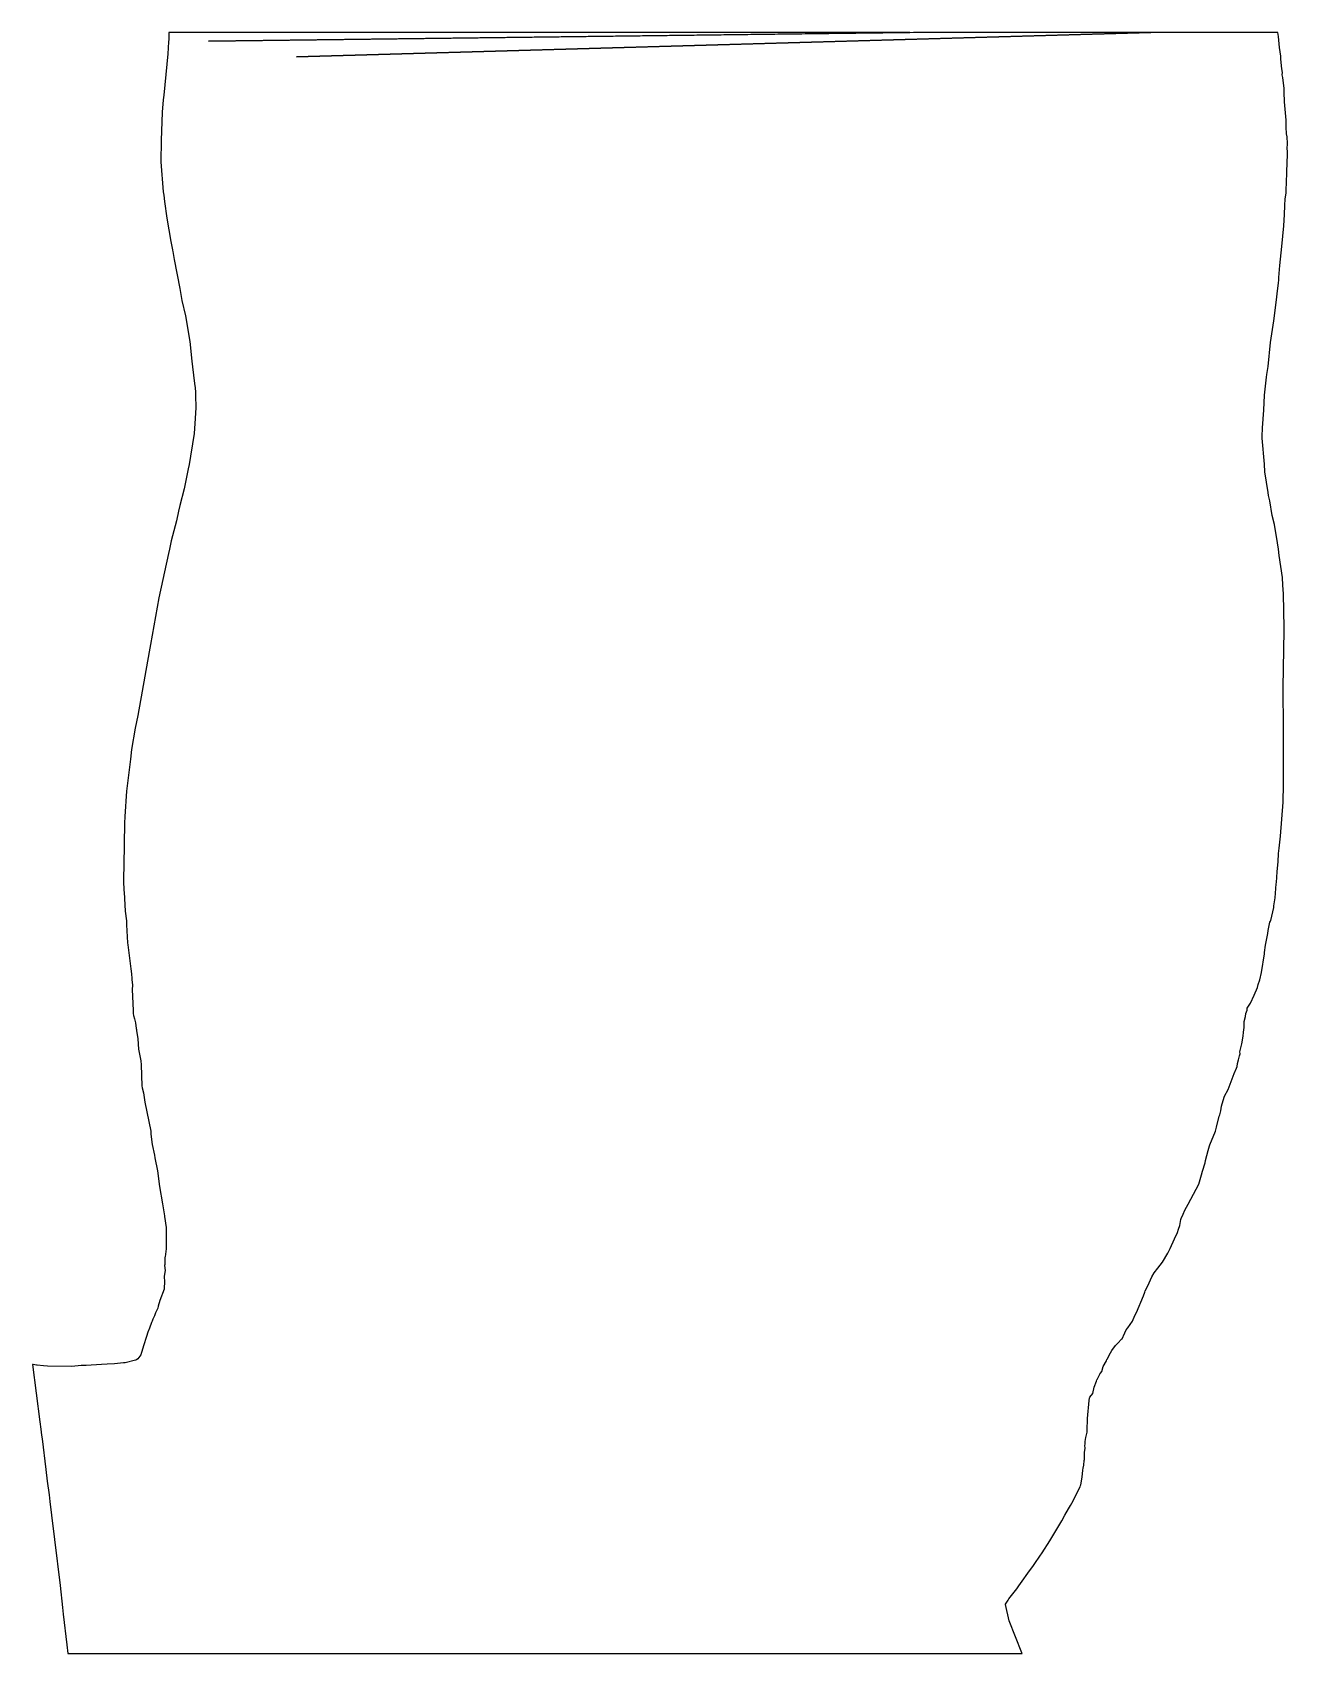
# Model space of a CAD drawing. Extents: x 10 to 152, y 0 to 183.
import ezdxf

# ---------------------------------------------------------------- set-up
doc = ezdxf.new("R2010")
doc.units = 0
doc.layers.add('21_63000', color=7, linetype='CONTINUOUS')

msp = doc.modelspace()

# ---------------------------------------------------------------- linework, layer by layer
at = {"layer": '21_63000', "color": 5}
msp.add_lwpolyline([(130.274, 182.79201), (109.468, 182.79301), (30.022, 181.81201), (29.982, 181.82001), (109.049, 182.79201), (25.504, 182.79301), (25.484, 181.98201), (25.463, 181.716), (25.396, 180.36201), (24.923, 175.729), (24.859, 175.19901), (24.743, 173.815), (24.624, 170.619), (24.597, 168.19601), (24.849, 164.83601), (24.917, 164.44101), (24.996, 163.74501), (25.27, 161.86101), (25.717, 159.22301), (25.9, 158.27101), (25.92, 158.24001), (25.95, 158.08501), (26.105, 157.201), (26.742, 153.92001), (26.966, 152.57001), (27.359, 150.843), (27.862, 147.94), (28.098, 145.73601), (28.16, 145.08701), (28.379, 143.22), (28.456, 142.72601), (28.499, 142.22301), (28.496, 141.90401), (28.546, 140.46301), (28.443, 138.703), (28.332, 137.58501), (27.746, 133.847), (27.723, 133.772), (27.219, 131.32901), (26.717, 129.442), (26.582, 128.82901), (26.361, 127.729), (25.764, 125.466), (25.571, 124.54501), (25.439, 124.03201), (24.367, 119.05701), (23.42, 113.772), (23.283, 112.94401), (21.995, 105.759), (21.712, 104.36301), (21.275, 101.95701), (21.158, 100.83501), (20.711, 97.261), (20.532, 94.4), (20.497, 93.631), (20.403, 88.894), (20.413, 88.675), (20.394, 87.66801), (20.367, 87.145), (20.413, 86.04), (20.474, 85.853), (20.563, 83.69901), (20.723, 82.64001), (20.731, 82.19), (20.814, 80.149), (20.854, 79.93), (21.222, 77.222), (21.282, 76.647), (21.316, 76.111), (21.314, 75.991), (21.379, 75.374), (21.356, 74.87601), (21.463, 72.522), (21.462, 72.193), (21.523, 71.969), (21.611, 71.581), (21.753, 71.131), (21.819, 70.479), (21.837, 70.36), (21.842, 70.218), (21.963, 69.57201), (21.992, 69.327), (22.08, 68.15501), (22.106, 67.959), (22.349, 66.829), (22.358, 66.385), (22.439, 64.012), (22.478, 63.776), (22.619, 63.232), (22.795, 62.173), (23.447, 58.895), (23.458, 58.619), (23.532, 57.983), (23.612, 57.408), (23.874, 56.194), (23.91, 55.884), (24.2, 54.418), (24.435, 52.655), (24.792, 50.722), (24.995, 49.365), (25, 49.286), (25.178, 48.035), (25.177, 45.654), (25.082, 44.727), (25.056, 44.665), (25.042, 44.499), (25.04, 43.887), (25.012, 43.749), (25.061, 43.216), (24.968, 42.577), (25.015, 41.879), (24.981, 41.231), (24.958, 41.1), (24.469, 39.821), (24.286, 39.185), (24.234, 38.956), (23.998, 38.436), (23.878, 38.072), (23.693, 37.729), (23.608, 37.498), (23.53, 37.337), (23.306, 36.696), (23.117, 36.264), (22.968, 35.754), (22.62, 34.723), (22.34, 33.704), (21.985, 33.223), (21.843, 33.115), (21.741, 33.1), (20.562, 32.804), (20.381, 32.804), (19.384, 32.687), (18.527, 32.642), (17.898, 32.595), (16.184, 32.495), (15.894, 32.497), (15.606, 32.488), (14.539, 32.392), (11.8, 32.422), (11.376, 32.443), (10.629, 32.508), (10.553, 32.531), (10.18, 32.593), (10.111, 32.589), (10.954, 26.125), (11.06, 25.298), (11.134, 24.644), (11.196, 24.229), (11.625, 20.774), (11.782, 19.442), (11.984, 17.904), (12.068, 17.161), (12.268, 15.61), (12.607, 12.872), (13.229, 7.672), (13.511, 5.215), (13.592, 4.438), (13.988, 1.01), (14.092, 0.006), (121.70601, 0.006), (121.663, 0.078), (120.24001, 3.702), (119.839, 5.537), (119.85201, 5.574), (120.12, 6.036), (120.22601, 6.192), (121.13, 7.307), (121.189, 7.434), (121.329, 7.64), (121.72601, 8.162), (122.33601, 9.089), (122.98601, 9.932), (123.147, 10.154), (123.69701, 10.991), (123.97501, 11.369), (124.83001, 12.708), (126.19601, 14.964), (126.51701, 15.597), (126.93301, 16.331), (127.16701, 16.712), (127.31001, 16.972), (128.25, 18.812), (128.283, 18.943), (128.339, 19.049), (128.498, 19.909), (128.57301, 20.679), (128.589, 20.922), (128.67101, 21.257), (128.71501, 21.758), (128.737, 21.898), (128.75801, 22.685), (128.804, 23.165), (128.8, 23.471), (128.83801, 23.604), (128.808, 23.914), (128.90201, 24.382), (129.03601, 24.962), (129.03201, 25.158), (129.08801, 26.517), (129.28101, 28.545), (129.31201, 28.809), (129.35901, 28.915), (129.688, 29.34), (129.83501, 30.047), (130.108, 30.739), (130.13, 30.865), (130.16901, 30.905), (130.48201, 31.505), (130.51901, 31.614), (130.56201, 31.622), (130.696, 31.829), (130.85501, 32.367), (131.21001, 32.997), (131.278, 33.177), (131.339, 33.24), (131.515, 33.635), (131.81401, 34.188), (132.24301, 34.75), (132.26801, 34.768), (132.5, 35.013), (132.925, 35.441), (132.98001, 35.506), (133.097, 35.746), (133.14401, 35.814), (133.43901, 36.52), (133.61601, 36.74), (134.17401, 37.503), (134.412, 38.122), (134.61101, 38.478), (135.39101, 40.353), (135.548, 40.756), (135.593, 40.896), (135.88901, 41.453), (136.35501, 42.499), (136.617, 42.924), (137.03001, 43.45), (137.55701, 44.144), (138.14, 45.152), (138.412, 45.671), (138.88, 46.767), (139.21901, 47.492), (139.328, 47.85), (139.481, 48.26), (139.59801, 48.939), (139.64, 49.06), (139.88501, 49.539), (140.07701, 49.983), (140.42201, 50.67), (141.65401, 52.931), (141.925, 53.978), (142.04601, 54.405), (142.369, 55.352), (142.39101, 55.588), (142.67101, 56.735), (142.856, 57.243), (142.884, 57.366), (143.498, 58.899), (143.54401, 59.056), (143.597, 59.194), (143.62701, 59.357), (143.92001, 60.589), (143.994, 60.759), (144.10901, 61.218), (144.177, 61.713), (144.37901, 62.361), (144.54201, 62.837), (144.93901, 63.612), (145.62901, 65.404), (145.87901, 66), (145.94501, 66.205), (145.98901, 66.549), (146.11301, 66.96001), (146.207, 67.4), (146.283, 67.611), (146.276, 67.872), (146.384, 68.319), (146.46901, 68.76), (146.65401, 69.616), (146.66, 70.069), (146.74901, 70.597), (146.75601, 71.278), (146.90401, 71.819), (146.95201, 72.194), (147.08101, 72.567), (147.10301, 72.77), (147.46901, 73.33), (147.86101, 74.25101), (148.242, 75.11501), (148.34601, 75.436), (148.53201, 75.96301), (148.71101, 76.80601), (149.03201, 78.887), (149.03401, 78.96301), (149.056, 79.052), (149.149, 79.867), (149.401, 81.205), (149.457, 81.552), (149.645, 82.465), (149.72801, 82.57401), (149.759, 82.651), (150.108, 84.134), (150.112, 84.303), (150.25401, 85.217), (150.37001, 86.789), (150.401, 86.939), (150.468, 88.161), (150.556, 88.956), (150.56801, 89.283), (150.63101, 90.22), (150.686, 90.812), (150.84201, 92.15601), (151.15701, 96.01601), (151.19701, 97.992), (151.17001, 105.538), (151.18501, 106.075), (151.14101, 107.14001), (151.14101, 107.771), (151.149, 108.939), (151.26001, 115.344), (151.274, 115.65401), (151.181, 119.478), (151.11401, 120.47601), (151.076, 121.32401), (150.69501, 123.82301), (150.60301, 124.519), (150.496, 125.242), (150.16101, 127.33001), (149.916, 128.33), (149.634, 129.996), (149.51001, 130.59401), (149.466, 130.929), (149.095, 133.25601), (149.033, 134.11401), (148.76801, 137.03101), (148.774, 137.59201), (148.802, 137.84201), (148.81001, 138.19501), (148.957, 140.22101), (149.02501, 141.87801), (149.259, 143.93401), (149.319, 144.235), (149.45401, 145.11), (149.722, 147.83701), (150.10501, 150.27901), (150.38901, 152.62901), (150.524, 153.65201), (150.60501, 154.52701), (150.65501, 154.897), (150.666, 155.151), (150.778, 156.524), (151.005, 158.64301), (151.209, 160.97), (151.28201, 162.24701), (151.32201, 163.29701), (151.38301, 164.013), (151.47501, 164.65601), (151.53401, 166.24001), (151.57401, 166.64001), (151.576, 167.106), (151.64401, 169.01401), (151.63501, 169.401), (151.59901, 169.658), (151.63101, 170.257), (151.61201, 171.02101), (151.526, 171.367), (151.48901, 172.12701), (151.46701, 172.90001), (151.30101, 174.95901), (151.272, 176.061), (151.27501, 176.46201), (151.09901, 177.69501), (151.04401, 178.01302), (151.061, 178.283), (150.98901, 178.70702), (150.90201, 179.774), (150.90001, 180.11201), (150.74501, 181.07901), (150.634, 182.32401), (150.54301, 182.79401), (136.244, 182.79301), (39.888, 180.026), (136.24101, 182.79301), (130.274, 182.79201)], dxfattribs=at)

doc.saveas('drawing.dxf')
